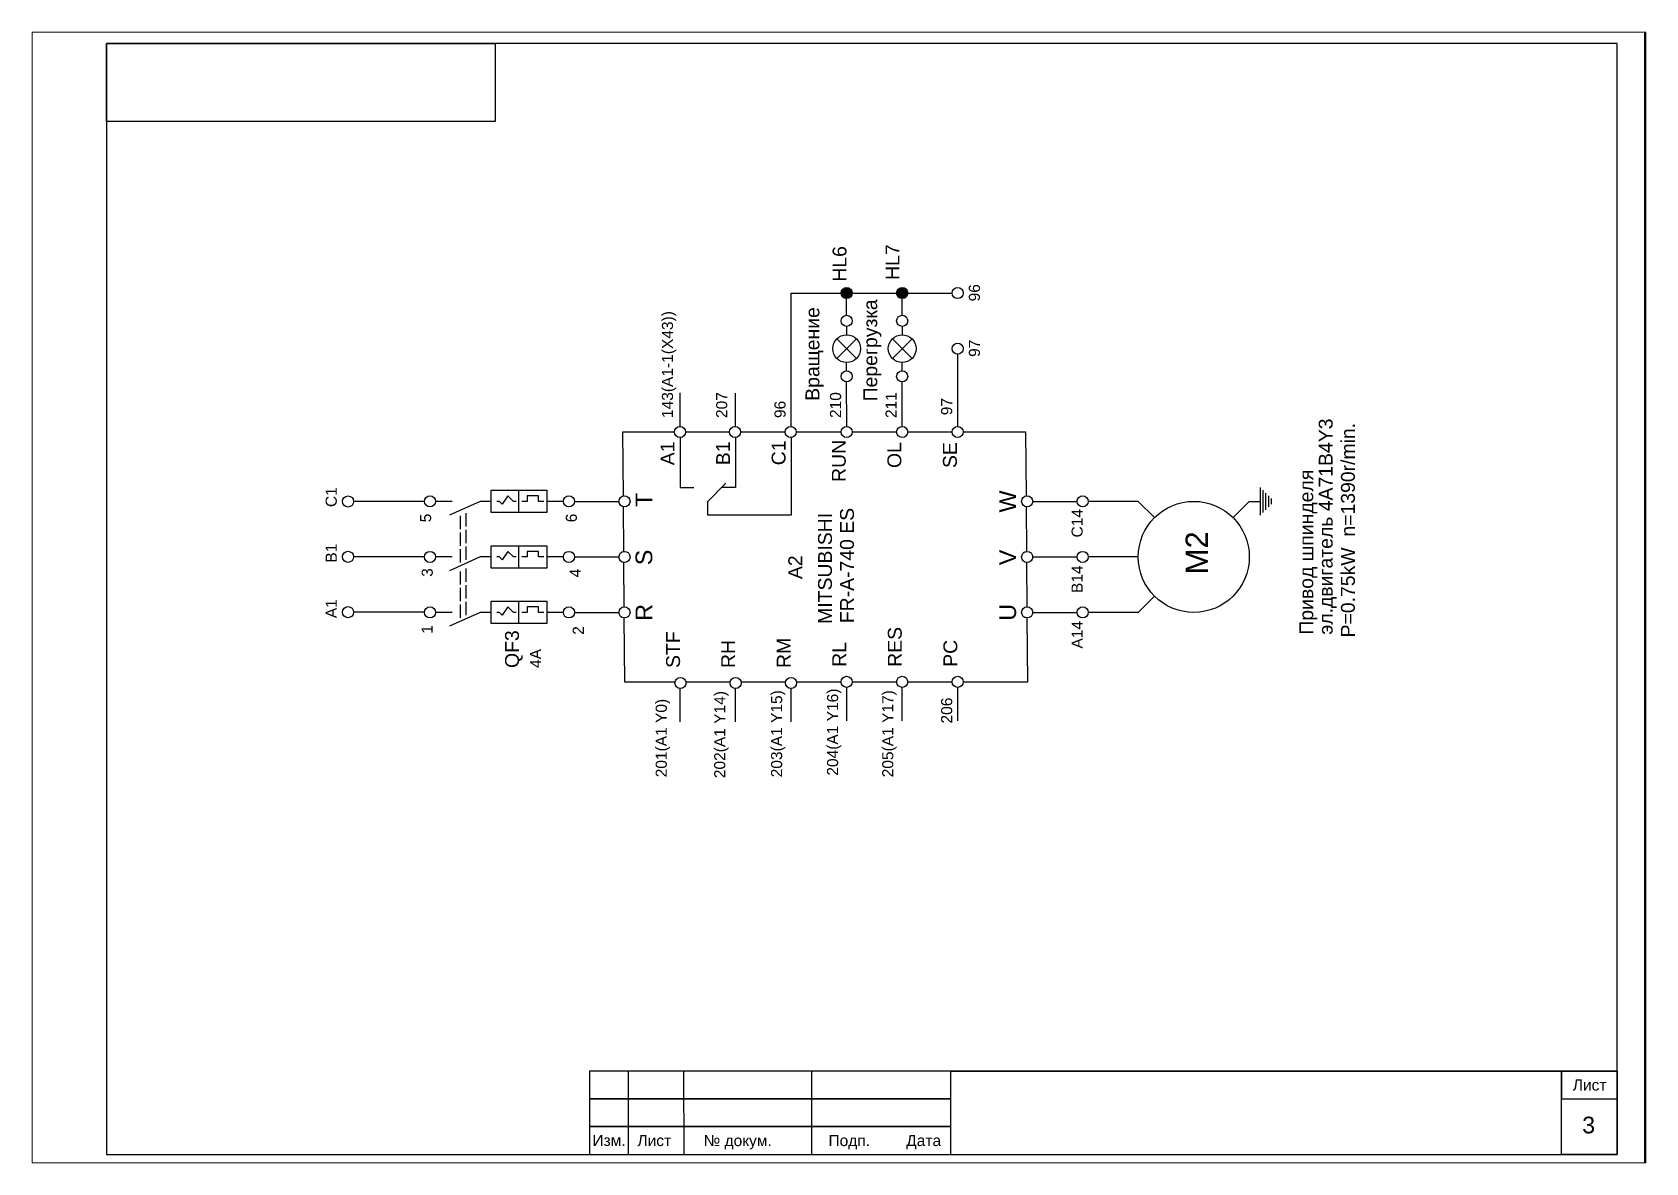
# Paper-space layout 'Лист2' of a CAD drawing. Header units: millimetres. Extents: x 0 to 291, y 0 to 203.
# The model-space entities are those that its viewports show. They can reach past a viewport. Long polylines and large blocks are cut down to what shows.
import ezdxf

# ---------------------------------------------------------------- set-up
doc = ezdxf.new("R2010")
doc.units = ezdxf.units.MM
doc.linetypes.add('ACAD_ISO02W100', pattern=[15, 12, -3])
for name, color, linetype, lineweight in [('Маркировка', 7, 'Continuous', 25), ('Оформление', 7, 'Continuous', 30), ('Элементы', 7, 'Continuous', 30)]:
    doc.layers.add(name, color=color, linetype=linetype, lineweight=lineweight)
doc.styles.get("Standard").update_dxf_attribs({"font": 'arial.ttf'})

msp = doc.modelspace()

# ---------------------------------------------------------------- hatches: boundary and pattern name
at = {"layer": 'Элементы'}
h = msp.add_hatch(color=256, dxfattribs=at)
h.dxf.hatch_style = 1
h.paths.add_polyline_path([(6457.25, 880.39, 1), (6457.25, 878.39, 1)])
h = msp.add_hatch(color=256, dxfattribs=at)
h.dxf.hatch_style = 1
h.paths.add_polyline_path([(6467.25, 880.39, 1), (6467.25, 878.39, 1)])

# ---------------------------------------------------------------- linework, layer by layer
at = {"layer": 'Оформление'}
for p, q in [((6595.98, 924.31), (6323.98, 924.31)), ((6323.98, 924.31), (6323.98, 724.31)), ((6595.98, 724.31), (6595.98, 924.31)), ((6323.98, 724.31), (6595.98, 724.31)), ((6410.98, 724.31), (6595.98, 724.31)), ((6410.98, 724.31), (6595.98, 724.31)), ((6410.98, 724.31), (6595.98, 724.31))]:
    msp.add_line(p, q, dxfattribs=at)
at = {"layer": 'Оформление', "lineweight": 35}
msp.add_line((6475.98, 739.31), (6595.98, 739.31), dxfattribs=at)
at = {"layer": 'Оформление'}
for points in [[(6600.98, 929.31), (6303.98, 929.31), (6303.98, 719.31), (6600.98, 719.31)], [(6410.98, 724.31), (6427.98, 724.31), (6427.96, 739.31), (6410.96, 739.31)], [(6410.98, 734.31), (6475.98, 734.31), (6475.98, 739.31), (6410.98, 739.31)], [(6410.98, 724.31), (6417.98, 724.31), (6417.98, 739.31), (6410.98, 739.31)], [(6410.98, 724.31), (6450.98, 724.31), (6450.98, 739.31), (6410.98, 739.31)], [(6595.98, 724.31), (6585.98, 724.31), (6585.98, 739.31), (6595.98, 739.31)], [(6595.98, 739.31), (6585.98, 739.31), (6585.98, 734.31), (6595.98, 734.31)], [(6410.98, 729.31), (6475.98, 729.31), (6475.98, 734.31), (6410.98, 734.31)], [(6410.98, 724.31), (6475.98, 724.31), (6475.98, 729.31), (6410.98, 729.31)]]:
    msp.add_lwpolyline(points, close=True, dxfattribs=at)
at = {"layer": 'Элементы'}
for p, q in [((6447.25, 861.39), (6447.25, 879.39)), ((6447.25, 879.39), (6457.25, 879.39)), ((6457.25, 875.39), (6457.25, 879.39)), ((6457.25, 879.39), (6476.25, 879.39)), ((6467.25, 875.39), (6467.25, 879.39)), ((6457.25, 873.39), (6457.25, 871.89)), ((6467.25, 873.39), (6467.25, 871.89)), ((6459.02, 867.63), (6455.48, 871.16)), ((6455.48, 867.63), (6459.02, 871.16)), ((6469.02, 867.63), (6465.48, 871.16)), ((6465.48, 867.63), (6469.02, 871.16)), ((6457.25, 865.39), (6457.25, 866.89)), ((6467.25, 865.39), (6467.25, 866.89)), ((6477.27, 855.39), (6477.25, 868.39)), ((6457.27, 855.39), (6457.25, 863.39)), ((6467.25, 855.39), (6467.25, 863.39)), ((6427.27, 855.39), (6427.27, 861.4)), ((6437.25, 855.39), (6437.25, 861.39)), ((6447.25, 855.39), (6447.25, 861.39)), ((6427.25, 853.39), (6427.25, 844.39)), ((6437.25, 853.4), (6437.25, 844.39)), ((6447.25, 853.4), (6447.25, 839.39)), ((6396.25, 842.89), (6395.25, 841.39)), ((6397.25, 841.89), (6396.25, 842.89)), ((6398.25, 839.89), (6398.25, 843.89)), ((6401.75, 842.89), (6399.75, 842.89)), ((6399.75, 842.89), (6399.75, 841.89)), ((6401.75, 841.89), (6401.75, 842.89)), ((6427.25, 844.39), (6429.75, 844.39)), ((6432.25, 841.89), (6435.5, 845.14)), ((6437.25, 844.39), (6434.75, 844.39)), ((6531.75, 839.39), (6531.75, 844.39)), ((6532.25, 839.89), (6532.25, 843.89)), ((6532.75, 840.39), (6532.75, 843.39)), ((6533.25, 840.89), (6533.25, 842.89)), ((6381.25, 841.85), (6368.49, 841.87)), ((6386.25, 841.89), (6383.25, 841.89)), ((6391.25, 841.89), (6385.75, 839.39)), ((6393.25, 841.89), (6391.25, 841.89)), ((6394.75, 841.89), (6394.25, 841.89)), ((6395.25, 841.39), (6394.75, 841.89)), ((6397.75, 841.89), (6397.25, 841.89)), ((6399.75, 841.89), (6398.75, 841.89)), ((6402.75, 841.89), (6401.75, 841.89)), ((6406.25, 841.89), (6403.25, 841.89)), ((6408.25, 841.89), (6416.25, 841.89)), ((6432.25, 839.39), (6432.25, 841.89)), ((6490.75, 841.89), (6498.75, 841.89)), ((6509.75, 841.89), (6500.75, 841.89)), ((6512.68, 838.97), (6509.75, 841.89)), ((6526.82, 838.97), (6529.75, 841.89)), ((6529.75, 841.89), (6531.75, 841.89)), ((6533.75, 841.39), (6533.75, 842.39)), ((6447.25, 839.39), (6432.25, 839.39)), ((6398.25, 829.89), (6398.25, 833.89)), ((6381.25, 831.89), (6368.49, 831.91)), ((6386.25, 831.89), (6383.25, 831.89)), ((6391.25, 831.89), (6385.75, 829.39)), ((6393.25, 831.89), (6391.25, 831.89)), ((6394.75, 831.89), (6394.25, 831.89)), ((6395.25, 831.39), (6394.75, 831.89)), ((6396.25, 832.89), (6395.25, 831.39)), ((6397.25, 831.89), (6396.25, 832.89)), ((6397.75, 831.89), (6397.25, 831.89)), ((6399.75, 831.89), (6398.75, 831.89)), ((6401.75, 832.89), (6399.75, 832.89)), ((6399.75, 832.89), (6399.75, 831.89)), ((6401.75, 831.89), (6401.75, 832.89)), ((6402.75, 831.89), (6401.75, 831.89)), ((6406.25, 831.89), (6403.25, 831.89)), ((6408.25, 831.89), (6416.25, 831.89)), ((6490.75, 831.89), (6498.75, 831.89)), ((6509.75, 831.89), (6500.75, 831.89)), ((6396.25, 822.89), (6395.25, 821.39)), ((6397.25, 821.89), (6396.25, 822.89)), ((6398.25, 819.89), (6398.25, 823.89)), ((6401.75, 822.89), (6399.75, 822.89)), ((6399.75, 822.89), (6399.75, 821.89)), ((6401.75, 821.89), (6401.75, 822.89)), ((6512.68, 824.82), (6509.75, 821.89)), ((6381.25, 821.91), (6368.49, 821.93)), ((6386.25, 821.89), (6383.25, 821.89)), ((6391.25, 821.89), (6385.75, 819.39)), ((6393.25, 821.89), (6391.25, 821.89)), ((6394.75, 821.89), (6394.25, 821.89)), ((6395.25, 821.39), (6394.75, 821.89)), ((6397.75, 821.89), (6397.25, 821.89)), ((6399.75, 821.89), (6398.75, 821.89)), ((6402.75, 821.89), (6401.75, 821.89)), ((6406.25, 821.89), (6403.25, 821.89)), ((6408.25, 821.89), (6416.25, 821.89)), ((6490.75, 821.89), (6498.75, 821.89)), ((6509.75, 821.89), (6500.75, 821.89)), ((6427.27, 802.19), (6427.27, 808.2)), ((6437.27, 802.19), (6437.27, 808.19)), ((6447.27, 802.19), (6447.27, 808.19)), ((6457.27, 802.39), (6457.27, 808.39)), ((6467.27, 802.39), (6467.27, 808.39)), ((6477.27, 802.39), (6477.27, 808.39))]:
    msp.add_line(p, q, dxfattribs=at)
at = {"layer": 'Элементы', "linetype": 'ACAD_ISO02W100', "lineweight": 25, "ltscale": 0.2}
for p, q in [((6388.75, 831.39), (6388.75, 839.89)), ((6387.75, 830.89), (6387.75, 839.39)), ((6387.75, 820.89), (6387.75, 829.39)), ((6388.75, 821.39), (6388.75, 829.89))]:
    msp.add_line(p, q, dxfattribs=at)
at = {"layer": 'Элементы'}
for points in [[(6393.98, 924.31), (6393.98, 910.31), (6323.98, 910.31), (6323.98, 924.31)], [(6403.25, 839.89), (6393.25, 839.89), (6393.25, 843.89), (6403.25, 843.89)], [(6403.25, 829.89), (6393.25, 829.89), (6393.25, 833.89), (6403.25, 833.89)], [(6403.25, 819.89), (6393.25, 819.89), (6393.25, 823.89), (6403.25, 823.89)]]:
    msp.add_lwpolyline(points, close=True, dxfattribs=at)
for points in [[(6417.06, 842.88), (6416.98, 854.39), (6426.25, 854.39)], [(6428.25, 854.39), (6436.17, 854.39)], [(6438.17, 854.39), (6446.17, 854.39)], [(6448.17, 854.39), (6456.25, 854.39)], [(6458.25, 854.39), (6466.25, 854.39)], [(6468.25, 854.39), (6476.25, 854.39)], [(6478.25, 854.39), (6489.48, 854.39), (6489.56, 842.88)], [(6417.13, 832.89), (6417.08, 840.91)], [(6489.58, 840.91), (6489.63, 832.89)], [(6417.2, 822.89), (6417.15, 830.9)], [(6489.65, 830.9), (6489.7, 822.89)], [(6426.34, 809.35), (6417.29, 809.35), (6417.21, 820.89)], [(6489.71, 820.89), (6489.79, 809.35), (6478.25, 809.35)], [(6436.26, 809.35), (6428.32, 809.35)], [(6446.26, 809.35), (6438.24, 809.35)], [(6456.25, 809.35), (6448.24, 809.35)], [(6466.25, 809.35), (6458.25, 809.35)], [(6476.25, 809.35), (6468.25, 809.35)]]:
    msp.add_lwpolyline(points, dxfattribs=at)
for centre, radius in [((6457.25, 879.39), 1), ((6467.25, 879.39), 1), ((6477.25, 879.39), 1), ((6457.25, 874.39), 1), ((6467.25, 874.39), 1), ((6457.25, 869.39), 2.5), ((6467.25, 869.39), 2.5), ((6477.25, 869.39), 1), ((6457.25, 864.39), 1), ((6467.25, 864.39), 1), ((6427.25, 854.39), 1), ((6437.17, 854.39), 1), ((6447.17, 854.39), 1), ((6457.25, 854.39), 1), ((6467.25, 854.39), 1), ((6477.25, 854.39), 1), ((6367.49, 841.87), 1), ((6382.25, 841.89), 1), ((6407.25, 841.89), 1), ((6417.25, 841.89), 1), ((6489.75, 841.89), 1), ((6499.75, 841.89), 1), ((6519.75, 831.89), 10), ((6367.49, 831.91), 1), ((6382.25, 831.89), 1), ((6407.25, 831.89), 1), ((6417.25, 831.89), 1), ((6489.75, 831.89), 1), ((6499.75, 831.89), 1), ((6367.49, 821.93), 1), ((6382.25, 821.89), 1), ((6407.25, 821.89), 1), ((6417.25, 821.89), 1), ((6489.75, 821.89), 1), ((6499.75, 821.89), 1), ((6427.33, 809.19), 1), ((6437.25, 809.19), 1), ((6447.25, 809.19), 1), ((6457.25, 809.39), 1), ((6467.25, 809.39), 1), ((6477.25, 809.39), 1)]:
    msp.add_circle(centre, radius, dxfattribs=at)

# ---------------------------------------------------------------- texts
at = {"layer": 'Маркировка'}
for s, height, p in [('HL6', 2.5, (6457.22, 881.44)), ('HL7', 2.5, (6466.75, 881.76)), ('96', 2, (6481.25, 877.89)), ('Перегрузка', 2.5, (6462.75, 859.89)), ('143(А1-1(X43))', 2, (6425.99, 856.89)), ('Вращение', 2.5, (6452.34, 860)), ('97', 2, (6481.25, 867.89)), ('207', 2, (6435.75, 856.89)), ('96', 2, (6446.25, 856.89)), ('210', 2, (6456.25, 856.89)), ('211', 2, (6466.25, 856.89)), ('97', 2, (6476.25, 857.39)), ('эл.двигатель 4A71B4Y3', 2.5, (6544.75, 817.89)), ('P=0.75kW  n=1390r/min.', 2.5, (6548.75, 817.39)), ('Привод шпинделя', 2.5, (6541.25, 817.89)), ('С1', 2, (6365.45, 840.86)), ('5', 2, (6382.44, 838.12)), ('6', 2, (6408.68, 838.12)), ('FR-A-740 ES', 2.5, (6458.56, 819.95)), ('С14', 2, (6499.75, 835.39)), ('MITSUBISHI', 2.5, (6454.6, 819.83)), ('В1', 2, (6365.45, 830.86)), ('M2', 4, (6522.28, 828.74)), ('A2', 2.5, (6449.25, 827.89)), ('3', 2, (6382.74, 828.3)), ('4', 2, (6409.37, 828.2)), ('В14', 2, (6499.75, 825.39)), ('А1', 2, (6365.45, 820.86)), ('1', 2, (6382.72, 818.06)), ('2', 2, (6409.94, 817.87)), ('А14', 2, (6499.75, 815.39)), ('QF3', 2.5, (6398.25, 811.89)), ('4A', 2, (6402.25, 811.89)), ('202(A1 Y14)', 2, (6435.4, 792.05)), ('203(A1 Y15)', 2, (6445.64, 792.2)), ('204(A1 Y16)', 2, (6455.72, 792.5)), ('205(A1 Y17)', 2, (6465.65, 792.2)), ('201(A1 Y0)', 2, (6424.87, 792.2)), ('206', 2, (6476.25, 801.89))]:
    msp.add_text(s, height=height, rotation=90, dxfattribs=at).set_placement(p)
at = {"layer": 'Оформление'}
for s, height, p in [('Лист', 2, (6587.98, 735.81)), ('3', 3, (6589.68, 728.1)), ('Изм.', 2, (6411.48, 725.83)), ('Лист', 2, (6419.58, 725.81)), ('№ докум.', 2, (6431.5, 725.8)), ('Подп.', 2, (6453.98, 725.81)), ('Дата', 2, (6467.98, 725.81))]:
    msp.add_text(s, height=height, dxfattribs=at).set_placement(p)
at = {"layer": 'Элементы'}
for s, height, p in [('A1', 2.5, (6426.25, 848.39)), ('B1', 2.5, (6436.25, 848.4)), ('C1', 2.5, (6446.25, 848.39)), ('RUN', 2.5, (6457.09, 845.39)), ('OL', 2.5, (6467.09, 847.89)), ('SE', 2.5, (6477.09, 847.89)), ('T', 3, (6422.25, 840.89)), ('W', 3, (6487.75, 839.89)), ('S', 3, (6422.25, 830.39)), ('V', 3, (6487.75, 830.39)), ('R', 3, (6422.25, 820.39)), ('U', 3, (6487.75, 820.39)), ('STF', 2.5, (6427.25, 811.89)), ('RH', 2.5, (6437.17, 811.89)), ('RM', 2.5, (6447.17, 811.89)), ('RL', 2.5, (6457.17, 812.1)), ('RES', 2.5, (6467.17, 812.1)), ('PC', 2.5, (6477.17, 812.1))]:
    msp.add_text(s, height=height, rotation=90, dxfattribs=at).set_placement(p)

psp = doc.layouts.new('Лист2')

# ---------------------------------------------------------------- viewports
at = {"layer": 'Элементы'}
psp.add_viewport(center=(145.39, 101.51), size=(290.49, 203.5384), view_center_point=(6455.87, 824.58), view_height=203.5384, dxfattribs=at)

doc.saveas('drawing.dxf')
